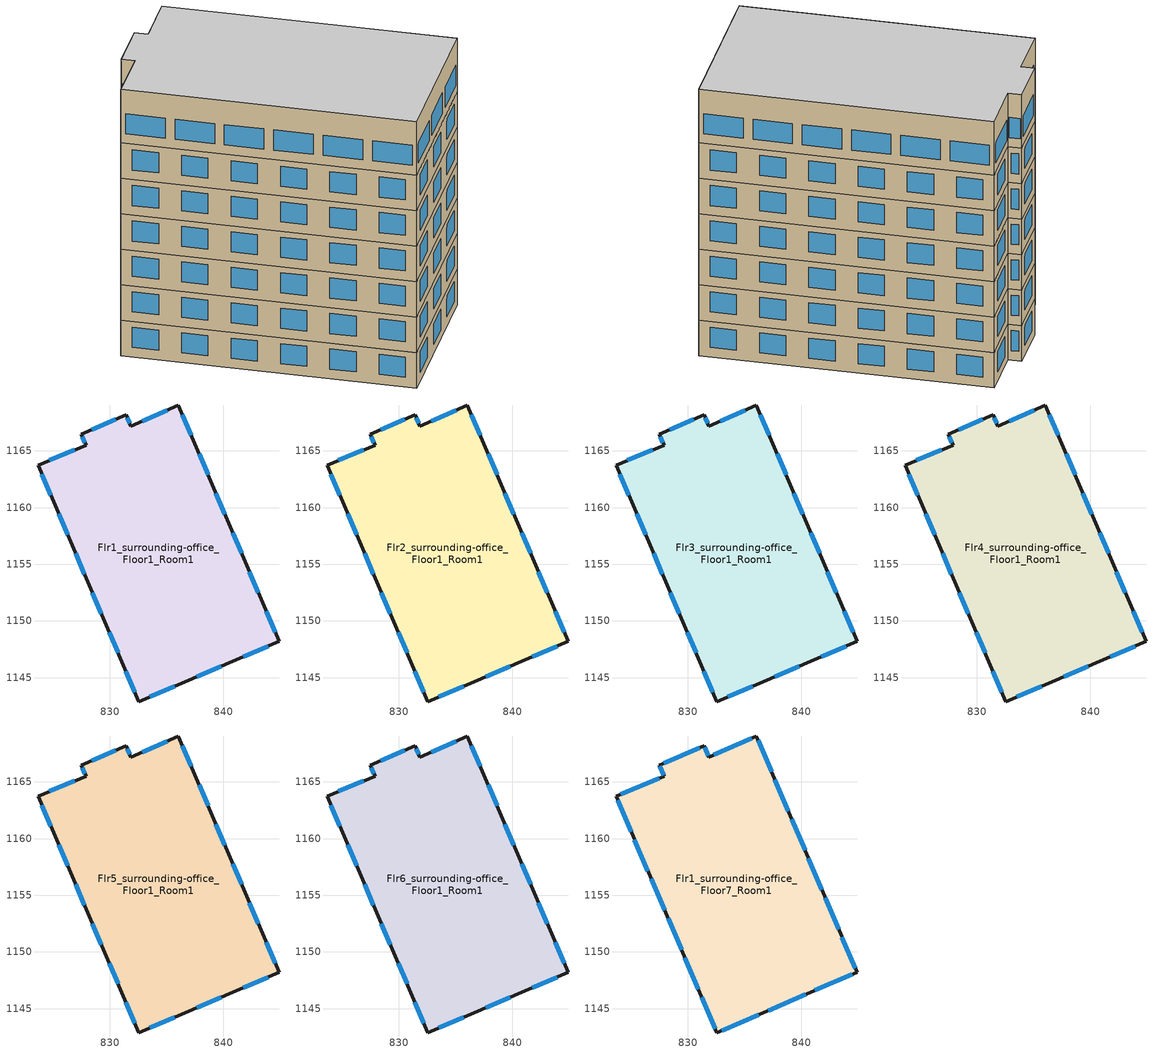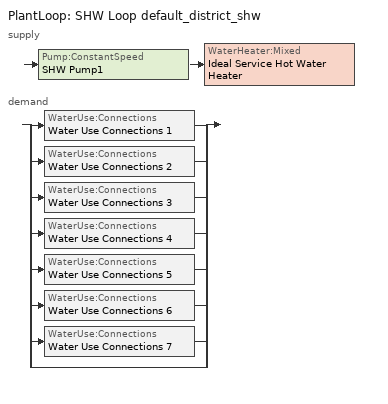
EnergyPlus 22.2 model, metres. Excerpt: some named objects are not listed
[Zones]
Flr1_surrounding-office_Floor1_Room1
 floor adiabatic (Generic Interior Floor): 836.04,1169 844.91,1148.2 832.55,1142.89 823.66,1163.73 827.9,1165.5 827.48,1166.47 831.42,1168.16 831.85,1167.18 z52.53
 wall outside (Typical Insulated Steel Framed Exterior Wall-R19): 832.55,1142.89 844.91,1148.2 836.04,1169 831.85,1167.18 831.42,1168.16 827.48,1166.47 827.9,1165.5 823.66,1163.73 832.55,1142.89 z52.53:55.53
 window (U 0.36 SHGC 0.38 Simple Glazing Window): 833.52,1143.31 835.7,1144.24 / 837.64,1145.08 839.82,1146.01 / 841.76,1146.85 843.94,1147.78 / 844.56,1149.01 843.78,1150.85 / 843.08,1152.48 842.3,1154.32 / 841.6,1155.95 840.82,1157.79 / 840.13,1159.42 839.34,1161.25 / 838.65,1162.88 837.87,1164.72 / 837.17,1166.35 836.39,1168.19 / 835.05,1168.57 832.83,1167.61 / 831.75,1167.41 831.52,1167.93 / 830.5,1167.77 828.4,1166.87 / 827.58,1166.24 827.8,1165.73 / 826.9,1165.08 824.66,1164.15 / 824.01,1162.91 824.79,1161.07 / 825.49,1159.44 826.28,1157.6 / 826.97,1155.97 827.76,1154.13 / 828.45,1152.49 829.24,1150.65 / 829.94,1149.02 830.72,1147.18 / 831.42,1145.55 832.2,1143.71 z53.33:55.03
 ceiling adiabatic (Generic Interior Ceiling): 827.48,1166.47 827.9,1165.5 823.66,1163.73 832.55,1142.89 844.91,1148.2 836.04,1169 831.85,1167.18 831.42,1168.16 z55.53
Flr2_surrounding-office_Floor1_Room1
 floor adiabatic (Generic Interior Floor): 836.04,1169 844.91,1148.2 832.55,1142.89 823.66,1163.73 827.9,1165.5 827.48,1166.47 831.42,1168.16 831.85,1167.18 z55.53
 wall outside (Typical Insulated Steel Framed Exterior Wall-R19): 832.55,1142.89 844.91,1148.2 836.04,1169 831.85,1167.18 831.42,1168.16 827.48,1166.47 827.9,1165.5 823.66,1163.73 832.55,1142.89 z55.53:58.53
 window (U 0.36 SHGC 0.38 Simple Glazing Window): 833.52,1143.31 835.7,1144.24 / 837.64,1145.08 839.82,1146.01 / 841.76,1146.85 843.94,1147.78 / 844.56,1149.01 843.78,1150.85 / 843.08,1152.48 842.3,1154.32 / 841.6,1155.95 840.82,1157.79 / 840.13,1159.42 839.34,1161.25 / 838.65,1162.88 837.87,1164.72 / 837.17,1166.35 836.39,1168.19 / 835.05,1168.57 832.83,1167.61 / 831.75,1167.41 831.52,1167.93 / 830.5,1167.77 828.4,1166.87 / 827.58,1166.24 827.8,1165.73 / 826.9,1165.08 824.66,1164.15 / 824.01,1162.91 824.79,1161.07 / 825.49,1159.44 826.28,1157.6 / 826.97,1155.97 827.76,1154.13 / 828.45,1152.49 829.24,1150.65 / 829.94,1149.02 830.72,1147.18 / 831.42,1145.55 832.2,1143.71 z56.33:58.03
 ceiling adiabatic (Generic Interior Ceiling): 827.48,1166.47 827.9,1165.5 823.66,1163.73 832.55,1142.89 844.91,1148.2 836.04,1169 831.85,1167.18 831.42,1168.16 z58.53
Flr3_surrounding-office_Floor1_Room1
 floor adiabatic (Generic Interior Floor): 836.04,1169 844.91,1148.2 832.55,1142.89 823.66,1163.73 827.9,1165.5 827.48,1166.47 831.42,1168.16 831.85,1167.18 z58.53
 wall outside (Typical Insulated Steel Framed Exterior Wall-R19): 832.55,1142.89 844.91,1148.2 836.04,1169 831.85,1167.18 831.42,1168.16 827.48,1166.47 827.9,1165.5 823.66,1163.73 832.55,1142.89 z58.53:61.53
 window (U 0.36 SHGC 0.38 Simple Glazing Window): 833.52,1143.31 835.7,1144.24 / 837.64,1145.08 839.82,1146.01 / 841.76,1146.85 843.94,1147.78 / 844.56,1149.01 843.78,1150.85 / 843.08,1152.48 842.3,1154.32 / 841.6,1155.95 840.82,1157.79 / 840.13,1159.42 839.34,1161.25 / 838.65,1162.88 837.87,1164.72 / 837.17,1166.35 836.39,1168.19 / 835.05,1168.57 832.83,1167.61 / 831.75,1167.41 831.52,1167.93 / 830.5,1167.77 828.4,1166.87 / 827.58,1166.24 827.8,1165.73 / 826.9,1165.08 824.66,1164.15 / 824.01,1162.91 824.79,1161.07 / 825.49,1159.44 826.28,1157.6 / 826.97,1155.97 827.76,1154.13 / 828.45,1152.49 829.24,1150.65 / 829.94,1149.02 830.72,1147.18 / 831.42,1145.55 832.2,1143.71 z59.33:61.03
 ceiling adiabatic (Generic Interior Ceiling): 827.48,1166.47 827.9,1165.5 823.66,1163.73 832.55,1142.89 844.91,1148.2 836.04,1169 831.85,1167.18 831.42,1168.16 z61.53
Flr4_surrounding-office_Floor1_Room1
 floor adiabatic (Generic Interior Floor): 836.04,1169 844.91,1148.2 832.55,1142.89 823.66,1163.73 827.9,1165.5 827.48,1166.47 831.42,1168.16 831.85,1167.18 z61.53
 wall outside (Typical Insulated Steel Framed Exterior Wall-R19): 832.55,1142.89 844.91,1148.2 836.04,1169 831.85,1167.18 831.42,1168.16 827.48,1166.47 827.9,1165.5 823.66,1163.73 832.55,1142.89 z61.53:64.53
 window (U 0.36 SHGC 0.38 Simple Glazing Window): 833.52,1143.31 835.7,1144.24 / 837.64,1145.08 839.82,1146.01 / 841.76,1146.85 843.94,1147.78 / 844.56,1149.01 843.78,1150.85 / 843.08,1152.48 842.3,1154.32 / 841.6,1155.95 840.82,1157.79 / 840.13,1159.42 839.34,1161.25 / 838.65,1162.88 837.87,1164.72 / 837.17,1166.35 836.39,1168.19 / 835.05,1168.57 832.83,1167.61 / 831.75,1167.41 831.52,1167.93 / 830.5,1167.77 828.4,1166.87 / 827.58,1166.24 827.8,1165.73 / 826.9,1165.08 824.66,1164.15 / 824.01,1162.91 824.79,1161.07 / 825.49,1159.44 826.28,1157.6 / 826.97,1155.97 827.76,1154.13 / 828.45,1152.49 829.24,1150.65 / 829.94,1149.02 830.72,1147.18 / 831.42,1145.55 832.2,1143.71 z62.33:64.03
 ceiling adiabatic (Generic Interior Ceiling): 827.48,1166.47 827.9,1165.5 823.66,1163.73 832.55,1142.89 844.91,1148.2 836.04,1169 831.85,1167.18 831.42,1168.16 z64.53
Flr5_surrounding-office_Floor1_Room1
 floor adiabatic (Generic Interior Floor): 836.04,1169 844.91,1148.2 832.55,1142.89 823.66,1163.73 827.9,1165.5 827.48,1166.47 831.42,1168.16 831.85,1167.18 z64.53
 wall outside (Typical Insulated Steel Framed Exterior Wall-R19): 832.55,1142.89 844.91,1148.2 836.04,1169 831.85,1167.18 831.42,1168.16 827.48,1166.47 827.9,1165.5 823.66,1163.73 832.55,1142.89 z64.53:67.53
 window (U 0.36 SHGC 0.38 Simple Glazing Window): 833.52,1143.31 835.7,1144.24 / 837.64,1145.08 839.82,1146.01 / 841.76,1146.85 843.94,1147.78 / 844.56,1149.01 843.78,1150.85 / 843.08,1152.48 842.3,1154.32 / 841.6,1155.95 840.82,1157.79 / 840.13,1159.42 839.34,1161.25 / 838.65,1162.88 837.87,1164.72 / 837.17,1166.35 836.39,1168.19 / 835.05,1168.57 832.83,1167.61 / 831.75,1167.41 831.52,1167.93 / 830.5,1167.77 828.4,1166.87 / 827.58,1166.24 827.8,1165.73 / 826.9,1165.08 824.66,1164.15 / 824.01,1162.91 824.79,1161.07 / 825.49,1159.44 826.28,1157.6 / 826.97,1155.97 827.76,1154.13 / 828.45,1152.49 829.24,1150.65 / 829.94,1149.02 830.72,1147.18 / 831.42,1145.55 832.2,1143.71 z65.33:67.03
 ceiling adiabatic (Generic Interior Ceiling): 827.48,1166.47 827.9,1165.5 823.66,1163.73 832.55,1142.89 844.91,1148.2 836.04,1169 831.85,1167.18 831.42,1168.16 z67.53
Flr6_surrounding-office_Floor1_Room1
 floor adiabatic (Generic Interior Floor): 836.04,1169 844.91,1148.2 832.55,1142.89 823.66,1163.73 827.9,1165.5 827.48,1166.47 831.42,1168.16 831.85,1167.18 z67.53
 wall outside (Typical Insulated Steel Framed Exterior Wall-R19): 832.55,1142.89 844.91,1148.2 836.04,1169 831.85,1167.18 831.42,1168.16 827.48,1166.47 827.9,1165.5 823.66,1163.73 832.55,1142.89 z67.53:70.53
 window (U 0.36 SHGC 0.38 Simple Glazing Window): 833.52,1143.31 835.7,1144.24 / 837.64,1145.08 839.82,1146.01 / 841.76,1146.85 843.94,1147.78 / 844.56,1149.01 843.78,1150.85 / 843.08,1152.48 842.3,1154.32 / 841.6,1155.95 840.82,1157.79 / 840.13,1159.42 839.34,1161.25 / 838.65,1162.88 837.87,1164.72 / 837.17,1166.35 836.39,1168.19 / 835.05,1168.57 832.83,1167.61 / 831.75,1167.41 831.52,1167.93 / 830.5,1167.77 828.4,1166.87 / 827.58,1166.24 827.8,1165.73 / 826.9,1165.08 824.66,1164.15 / 824.01,1162.91 824.79,1161.07 / 825.49,1159.44 826.28,1157.6 / 826.97,1155.97 827.76,1154.13 / 828.45,1152.49 829.24,1150.65 / 829.94,1149.02 830.72,1147.18 / 831.42,1145.55 832.2,1143.71 z68.33:70.03
 ceiling adiabatic (Generic Interior Ceiling): 827.48,1166.47 827.9,1165.5 823.66,1163.73 832.55,1142.89 844.91,1148.2 836.04,1169 831.85,1167.18 831.42,1168.16 z70.53
Flr1_surrounding-office_Floor7_Room1
 floor adiabatic (Generic Interior Floor): 836.04,1169 844.91,1148.2 832.55,1142.89 823.66,1163.73 827.9,1165.5 827.48,1166.47 831.42,1168.16 831.85,1167.18 z70.53
 wall outside (Typical Insulated Steel Framed Exterior Wall-R19): 823.66,1163.73 832.55,1142.89 844.91,1148.2 836.04,1169 831.85,1167.18 831.42,1168.16 827.48,1166.47 827.9,1165.5 823.66,1163.73 z70.53:75.06
 window (U 0.36 SHGC 0.38 Simple Glazing Window): 823.81,1163.38 824.99,1160.61 / 825.29,1159.91 826.48,1157.13 / 826.77,1156.44 827.96,1153.66 / 828.25,1152.96 829.44,1150.19 / 829.74,1149.49 830.92,1146.71 / 831.22,1146.02 832.4,1143.24 / 832.96,1143.07 836.26,1144.48 / 837.08,1144.84 840.37,1146.25 / 841.2,1146.61 844.49,1148.02 / 844.76,1148.55 843.58,1151.32 / 843.28,1152.01 842.1,1154.79 / 841.8,1155.48 840.62,1158.25 / 840.33,1158.95 839.14,1161.72 / 838.85,1162.42 837.67,1165.19 / 837.37,1165.88 836.19,1168.66 / 835.62,1168.82 832.27,1167.37 / 831.8,1167.28 831.47,1168.07 / 831.03,1167.99 827.87,1166.64 / 827.52,1166.37 827.86,1165.59 / 827.47,1165.32 824.09,1163.91 z71.33:73.03
 ceiling adiabatic (Generic Interior Ceiling): 827.48,1166.47 827.9,1165.5 823.66,1163.73 832.55,1142.89 844.91,1148.2 836.04,1169 831.85,1167.18 831.42,1168.16 z75.06
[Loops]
PlantLoop 'SHW Loop default_district_shw'
 supply: Pump:ConstantSpeed 'SHW Pump1' > WaterHeater:Mixed 'Ideal Service Hot Water Heater'
 demand: split
  | WaterUse:Connections 'Water Use Connections 1'
  | WaterUse:Connections 'Water Use Connections 2'
  | WaterUse:Connections 'Water Use Connections 3'
  | WaterUse:Connections 'Water Use Connections 4'
  | WaterUse:Connections 'Water Use Connections 5'
  | WaterUse:Connections 'Water Use Connections 6'
  | WaterUse:Connections 'Water Use Connections 7'
  | bypass
[Building]
Building 1: North Axis=0; Terrain=City; Solar Distribution=FullExteriorWithReflections
[Site:Location]
Site 1: Latitude=0; Longitude=0; Time Zone=0; Elevation=0
[SizingPeriod:DesignDay] Day of Month=21; DryBulb Temperature Range Modifier Type=DefaultMultipliers; Humidity Condition Type=Wetbulb; Barometric Pressure=99114; Rain Indicator=No; Snow Indicator=No; Daylight Saving Time Indicator=No; Solar Model Indicator=ASHRAEClearSky; Begin Environment Reset Mode=FullResetAtBeginEnvironment
Name | Month | Day Type | Maximum DryBulb Temperature | Daily DryBulb Temperature Range | Wetbulb or DewPoint at Maximum DryBulb | Wind Speed | Wind Direction | Sky Clearness
GOTEBORG_ LANDVETTER Cooling Design Day 0.4% Condns DB=>MWB | 7 | SummerDesignDay | 24.5 | 7.7 | 15.6 | 4.4 | 161 | 1
GOTEBORG_ LANDVETTER Heating Design Day 99.6% Condns DB | 1 | WinterDesignDay | -10.9 | 0 | -10.9 | 3.1 | 38 | 0
[Site:WaterMainsTemperature]
Calculation Method=CorrelationFromWeatherFile
[Material] Thermal Absorptance=0.9
Name | Roughness | Thickness | Conductivity | Density | Specific Heat | Solar Absorptance | Visible Absorptance
25mm Stucco | Smooth | 0.0254 | 0.719518 | 1856 | 839.458 | 0.7 | 0.7
5/8 in. Gypsum Board | MediumSmooth | 0.0159 | 0.159893 | 800.002 | 1089.3 | 0.7 | 0.7
Generic Acoustic Tile | MediumSmooth | 0.02 | 0.06 | 368 | 590 | 0.2 | 0.2
Generic Ceiling Air Gap | Smooth | 0.1 | 0.556 | 1.28 | 1000 | 0.7 | 0.7
Generic LW Concrete | MediumRough | 0.1 | 0.53 | 1280 | 840 | 0.8 | 0.8
[Material:NoMass]
Typical Insulation-R17: Roughness=MediumSmooth; Thermal Resistance=2.99387; Thermal Absorptance=0.9; Solar Absorptance=0.7; Visible Absorptance=0.7
[WindowMaterial:SimpleGlazingSystem]
U 0.36 SHGC 0.38 Simple Glazing: UFactor=2.04408; Solar Heat Gain Coefficient=0.38; Visible Transmittance=0.6
[Construction]
Generic Interior Ceiling: Generic LW Concrete, Generic Ceiling Air Gap, Generic Acoustic Tile
Generic Interior Floor: Generic Acoustic Tile, Generic Ceiling Air Gap, Generic LW Concrete
Typical Insulated Steel Framed Exterior Wall-R19: 25mm Stucco, 5/8 in. Gypsum Board, Typical Insulation-R17, 5/8 in. Gypsum Board
U 0.36 SHGC 0.38 Simple Glazing Window: U 0.36 SHGC 0.38 Simple Glazing
[Space] Space Type=MediumOffice Building
Name | Zone
Flr1_surrounding-office_Floor1_Room1_Space | Flr1_surrounding-office_Floor1_Room1
Flr1_surrounding-office_Floor7_Room1_Space | Flr1_surrounding-office_Floor7_Room1
Flr2_surrounding-office_Floor1_Room1_Space | Flr2_surrounding-office_Floor1_Room1
Flr3_surrounding-office_Floor1_Room1_Space | Flr3_surrounding-office_Floor1_Room1
Flr4_surrounding-office_Floor1_Room1_Space | Flr4_surrounding-office_Floor1_Room1
Flr5_surrounding-office_Floor1_Room1_Space | Flr5_surrounding-office_Floor1_Room1
Flr6_surrounding-office_Floor1_Room1_Space | Flr6_surrounding-office_Floor1_Room1
[SpaceList]
MediumOffice Building: Flr1_surrounding-office_Floor1_Room1_Space, Flr2_surrounding-office_Floor1_Room1_Space, Flr4_surrounding-office_Floor1_Room1_Space, Flr3_surrounding-office_Floor1_Room1_Space, Flr5_surrounding-office_Floor1_Room1_Space, Flr6_surrounding-office_Floor1_Room1_Space, Flr1_surrounding-office_Floor7_Room1_Space
[Zone] Multiplier=1; Part of Total Floor Area=Yes
Name | Ceiling Height | Volume
Flr1_surrounding-office_Floor1_Room1; Flr2_surrounding-office_Floor1_Room1; Flr3_surrounding-office_Floor1_Room1; Flr4_surrounding-office_Floor1_Room1; Flr5_surrounding-office_Floor1_Room1; Flr6_surrounding-office_Floor1_Room1 | 3 | 926.303
Flr1_surrounding-office_Floor7_Room1 | 4.53 | 1398.72
[People]
MediumOffice Building_People: Zone or ZoneList or Space or SpaceList=MediumOffice Building; Number of People Schedule=MediumOffice Building_People_Occ Schedule; Number of People Calculation Method=People/Area; People per Floor Area=0.0711847; Fraction Radiant=0.3; Activity Level Schedule=MediumOffice Building_People_Act Schedule
[Lights]
MediumOffice Building_Lighting: Zone or ZoneList or Space or SpaceList=MediumOffice Building; Schedule=MediumOffice Building_Lighting Schedule; Design Level Calculation Method=Watts/Area; Watts per Zone Floor Area=10.0065; Return Air Fraction=0; Fraction Radiant=0.7; Fraction Visible=0.2; Fraction Replaceable=1; EndUse Subcategory=General
[ElectricEquipment]
MediumOffice Building_Electric Equipment: Zone or ZoneList or Space or SpaceList=MediumOffice Building; Schedule=MediumOffice Building_Electric Equipment Schedule; Design Level Calculation Method=Watts/Area; Watts per Zone Floor Area=7.54366; Fraction Latent=0; Fraction Radiant=0.5; Fraction Lost=0; EndUse Subcategory=Electric Equipment
[DesignSpecification:OutdoorAir]
MediumOffice Building_Ventilation: Outdoor Air Method=Sum; Outdoor Air Flow per Person=0.00175762; Outdoor Air Flow per Zone Floor Area=0.000336663; Outdoor Air Flow per Zone=0; Outdoor Air Flow Air Changes per Hour=0
[DesignSpecification:OutdoorAir:SpaceList] Space 1 Design Specification Outdoor Air Object=MediumOffice Building_Ventilation
Name | Space 1
Flr1_surrounding-office_Floor1_Room1 DSOA Space List | Flr1_surrounding-office_Floor1_Room1_Space
Flr1_surrounding-office_Floor7_Room1 DSOA Space List | Flr1_surrounding-office_Floor7_Room1_Space
Flr2_surrounding-office_Floor1_Room1 DSOA Space List | Flr2_surrounding-office_Floor1_Room1_Space
Flr3_surrounding-office_Floor1_Room1 DSOA Space List | Flr3_surrounding-office_Floor1_Room1_Space
Flr4_surrounding-office_Floor1_Room1 DSOA Space List | Flr4_surrounding-office_Floor1_Room1_Space
Flr5_surrounding-office_Floor1_Room1 DSOA Space List | Flr5_surrounding-office_Floor1_Room1_Space
Flr6_surrounding-office_Floor1_Room1 DSOA Space List | Flr6_surrounding-office_Floor1_Room1_Space
[Sizing:Zone] Zone Cooling Design Supply Air Temperature Input Method=SupplyAirTemperature; Zone Cooling Design Supply Air Temperature=14; Zone Cooling Design Supply Air Temperature Difference=11.11; Zone Heating Design Supply Air Temperature Input Method=SupplyAirTemperature; Zone Heating Design Supply Air Temperature=40; Zone Heating Design Supply Air Temperature Difference=11.11; Zone Cooling Design Supply Air Humidity Ratio=0.0085; Zone Heating Design Supply Air Humidity Ratio=0.008; Cooling Design Air Flow Method=DesignDay; Cooling Design Air Flow Rate=0; Cooling Minimum Air Flow per Zone Floor Area=0.000762; Cooling Minimum Air Flow=0; Cooling Minimum Air Flow Fraction=0; Heating Design Air Flow Method=DesignDay; Heating Design Air Flow Rate=0; Heating Maximum Air Flow per Zone Floor Area=0.002032; Heating Maximum Air Flow=0.141576; Heating Maximum Air Flow Fraction=0.3; Account for Dedicated Outdoor Air System=No; Zone Load Sizing Method=Sensible Load Only No Latent Load; Zone Latent Cooling Design Supply Air Humidity Ratio Input Method=HumidityRatioDifference; Zone Cooling Design Supply Air Humidity Ratio Difference=0.005; Zone Latent Heating Design Supply Air Humidity Ratio Input Method=HumidityRatioDifference; Zone Humidification Design Supply Air Humidity Ratio Difference=0.005
Name | Design Specification Outdoor Air Object
Flr1_surrounding-office_Floor1_Room1 | Flr1_surrounding-office_Floor1_Room1 DSOA Space List
Flr1_surrounding-office_Floor7_Room1 | Flr1_surrounding-office_Floor7_Room1 DSOA Space List
Flr2_surrounding-office_Floor1_Room1 | Flr2_surrounding-office_Floor1_Room1 DSOA Space List
Flr3_surrounding-office_Floor1_Room1 | Flr3_surrounding-office_Floor1_Room1 DSOA Space List
Flr4_surrounding-office_Floor1_Room1 | Flr4_surrounding-office_Floor1_Room1 DSOA Space List
Flr5_surrounding-office_Floor1_Room1 | Flr5_surrounding-office_Floor1_Room1 DSOA Space List
Flr6_surrounding-office_Floor1_Room1 | Flr6_surrounding-office_Floor1_Room1 DSOA Space List
[Sizing:Plant]
SHW Loop default_district_shw: Loop Type=Heating; Design Loop Exit Temperature=60; Loop Design Temperature Difference=5; Sizing Option=NonCoincident; Zone Timesteps in Averaging Window=1; Coincident Sizing Factor Mode=None
[ZoneControl:Thermostat] Temperature Difference Between Cutout And Setpoint=0
Name | Zone or ZoneList | Control Type Schedule | Control 1
Flr1_surrounding-office_Floor1_Room1 Thermostat | Flr1_surrounding-office_Floor1_Room1 | Flr1_surrounding-office_Floor1_Room1 Thermostat Schedule | MediumOffice Building_Setpoint
Flr1_surrounding-office_Floor7_Room1 Thermostat | Flr1_surrounding-office_Floor7_Room1 | Flr1_surrounding-office_Floor7_Room1 Thermostat Schedule | MediumOffice Building_Setpoint 6
Flr2_surrounding-office_Floor1_Room1 Thermostat | Flr2_surrounding-office_Floor1_Room1 | Flr2_surrounding-office_Floor1_Room1 Thermostat Schedule | MediumOffice Building_Setpoint 1
Flr3_surrounding-office_Floor1_Room1 Thermostat | Flr3_surrounding-office_Floor1_Room1 | Flr3_surrounding-office_Floor1_Room1 Thermostat Schedule | MediumOffice Building_Setpoint 2
Flr4_surrounding-office_Floor1_Room1 Thermostat | Flr4_surrounding-office_Floor1_Room1 | Flr4_surrounding-office_Floor1_Room1 Thermostat Schedule | MediumOffice Building_Setpoint 3
Flr5_surrounding-office_Floor1_Room1 Thermostat | Flr5_surrounding-office_Floor1_Room1 | Flr5_surrounding-office_Floor1_Room1 Thermostat Schedule | MediumOffice Building_Setpoint 4
Flr6_surrounding-office_Floor1_Room1 Thermostat | Flr6_surrounding-office_Floor1_Room1 | Flr6_surrounding-office_Floor1_Room1 Thermostat Schedule | MediumOffice Building_Setpoint 5
[ThermostatSetpoint:DualSetpoint] Heating Setpoint Temperature Schedule=MediumOffice Building_Setpoint_HtgSetp Schedule; Cooling Setpoint Temperature Schedule=MediumOffice Building_Setpoint_ClgSetp Schedule
MediumOffice Building_Setpoint; MediumOffice Building_Setpoint 6; MediumOffice Building_Setpoint 1; MediumOffice Building_Setpoint 2; MediumOffice Building_Setpoint 3; MediumOffice Building_Setpoint 4; MediumOffice Building_Setpoint 5
[ZoneHVAC:IdealLoadsAirSystem] Maximum Heating Supply Air Temperature=50; Minimum Cooling Supply Air Temperature=13; Heating Limit=LimitCapacity; Maximum Sensible Heating Capacity=Autosize; Cooling Limit=LimitFlowRateAndCapacity; Maximum Cooling Air Flow Rate=Autosize; Maximum Total Cooling Capacity=Autosize; Dehumidification Control Type=None; Design Specification Outdoor Air Object=MediumOffice Building_Ventilation; Demand Controlled Ventilation Type=None; Outdoor Air Economizer Type=DifferentialDryBulb; Sensible Heat Recovery Effectiveness=0; Latent Heat Recovery Effectiveness=0
Flr1_surrounding-office_Floor1_Room1 Ideal Loads Air System; Flr1_surrounding-office_Floor7_Room1 Ideal Loads Air System; Flr2_surrounding-office_Floor1_Room1 Ideal Loads Air System; Flr3_surrounding-office_Floor1_Room1 Ideal Loads Air System; Flr4_surrounding-office_Floor1_Room1 Ideal Loads Air System; Flr5_surrounding-office_Floor1_Room1 Ideal Loads Air System; Flr6_surrounding-office_Floor1_Room1 Ideal Loads Air System
[Zone equipment]
Flr1_surrounding-office_Floor1_Room1: Flr1_surrounding-office_Floor1_Room1 Ideal Loads Air System
Flr1_surrounding-office_Floor7_Room1: Flr1_surrounding-office_Floor7_Room1 Ideal Loads Air System
Flr2_surrounding-office_Floor1_Room1: Flr2_surrounding-office_Floor1_Room1 Ideal Loads Air System
Flr3_surrounding-office_Floor1_Room1: Flr3_surrounding-office_Floor1_Room1 Ideal Loads Air System
Flr4_surrounding-office_Floor1_Room1: Flr4_surrounding-office_Floor1_Room1 Ideal Loads Air System
Flr5_surrounding-office_Floor1_Room1: Flr5_surrounding-office_Floor1_Room1 Ideal Loads Air System
Flr6_surrounding-office_Floor1_Room1: Flr6_surrounding-office_Floor1_Room1 Ideal Loads Air System
[Pump:ConstantSpeed]
SHW Pump1: Design Flow Rate=Autosize; Design Pump Head=29891; Design Power Consumption=Autosize; Motor Efficiency=0.9; Fraction of Motor Inefficiencies to Fluid Stream=0; Pump Control Type=Intermittent; Design Power Sizing Method=PowerPerFlowPerPressure; Design Electric Power per Unit Flow Rate=348701.1; Design Shaft Power per Unit Flow Rate per Unit Head=1.28205; EndUse Subcategory=Water Systems
[WaterHeater:Mixed]
Ideal Service Hot Water Heater: Tank Volume=0; Setpoint Temperature Schedule=Schedule Ruleset 2; Deadband Temperature Difference=2; Maximum Temperature Limit=82.22; Heater Control Type=Modulate; Heater Maximum Capacity=1000000; Heater Ignition Minimum Flow Rate=0; Heater Ignition Delay=0; Heater Fuel Type=DistrictHeating; Heater Thermal Efficiency=1; Off Cycle Parasitic Fuel Consumption Rate=20; Off Cycle Parasitic Fuel Type=DistrictHeating; Off Cycle Parasitic Heat Fraction to Tank=0.8; On Cycle Parasitic Fuel Consumption Rate=0; On Cycle Parasitic Fuel Type=DistrictHeating; On Cycle Parasitic Heat Fraction to Tank=0; Ambient Temperature Indicator=Schedule; Ambient Temperature Schedule=22C Ambient Condition; Off Cycle Loss Coefficient to Ambient Temperature=0; Off Cycle Loss Fraction to Zone=1; On Cycle Loss Coefficient to Ambient Temperature=0; On Cycle Loss Fraction to Zone=1; Use Side Effectiveness=1; Source Side Effectiveness=1; Use Side Design Flow Rate=Autosize; Source Side Design Flow Rate=Autosize; Indirect Water Heating Recovery Time=1.5; Source Side Flow Control Mode=IndirectHeatPrimarySetpoint; EndUse Subcategory=General
[WaterHeater:Sizing]
Ideal Service Hot Water Heater: Design Mode=PeakDraw; Time Storage Can Meet Peak Draw=0.538503; Time for Tank Recovery=0; Nominal Tank Volume for Autosizing Plant Connections=1
[PlantLoop]
SHW Loop default_district_shw: Fluid Type=Water; Plant Equipment Operation Scheme=SHW Loop default_district_shw Operation Schemes; Maximum Loop Temperature=60; Minimum Loop Temperature=10; Maximum Loop Flow Rate=Autosize; Minimum Loop Flow Rate=0; Plant Loop Volume=Autocalculate; Load Distribution Scheme=Optimal; Plant Loop Demand Calculation Scheme=SingleSetpoint; Common Pipe Simulation=None
[PlantEquipmentList]
SHW Loop default_district_shw Heating Equipment List: Ideal Service Hot Water Heater
[PlantEquipmentOperation:HeatingLoad]
SHW Loop default_district_shw Heating Operation Scheme: Load Range 1 Lower Limit=0; Load Range 1 Upper Limit=1000000000; Range 1 Equipment List=SHW Loop default_district_shw Heating Equipment List
[PlantEquipmentOperationSchemes]
SHW Loop default_district_shw Operation Schemes: Control Scheme 1=SHW Loop default_district_shw Heating Operation Scheme; Control Scheme 1 Schedule=Always On Discrete
[SetpointManager:Scheduled]
Setpoint Manager Scheduled 1: Control Variable=Temperature; Schedule=60C Hot Water
[WaterUse:Equipment] EndUse Subcategory=General; Peak Flow Rate=3.32338e-06; Flow Rate Fraction Schedule=MediumOffice Building_Service Hot Water Schedule; Target Temperature Schedule=60.0C Hot Water; Sensible Fraction Schedule=0.2 Hot Water Sensible Fraction; Latent Fraction Schedule=0.05 Hot Water Latent Fraction
Name | Zone
MediumOffice Building_Service Hot Water..Flr1_surrounding-office_Floor1_Room1 | Flr1_surrounding-office_Floor1_Room1
MediumOffice Building_Service Hot Water..Flr2_surrounding-office_Floor1_Room1 | Flr2_surrounding-office_Floor1_Room1
MediumOffice Building_Service Hot Water..Flr3_surrounding-office_Floor1_Room1 | Flr3_surrounding-office_Floor1_Room1
MediumOffice Building_Service Hot Water..Flr4_surrounding-office_Floor1_Room1 | Flr4_surrounding-office_Floor1_Room1
MediumOffice Building_Service Hot Water..Flr5_surrounding-office_Floor1_Room1 | Flr5_surrounding-office_Floor1_Room1
MediumOffice Building_Service Hot Water..Flr6_surrounding-office_Floor1_Room1 | Flr6_surrounding-office_Floor1_Room1
MediumOffice Building_Service Hot Water..Flr1_surrounding-office_Floor7_Room1 | Flr1_surrounding-office_Floor7_Room1
[WaterUse:Connections] Hot Water Supply Temperature Schedule=60.0C Hot Water; Drain Water Heat Exchanger Type=None; Drain Water Heat Exchanger Destination=Plant
Name | Water Use Equipment 1
Water Use Connections 1 | MediumOffice Building_Service Hot Water..Flr1_surrounding-office_Floor1_Room1
Water Use Connections 2 | MediumOffice Building_Service Hot Water..Flr2_surrounding-office_Floor1_Room1
Water Use Connections 3 | MediumOffice Building_Service Hot Water..Flr3_surrounding-office_Floor1_Room1
Water Use Connections 4 | MediumOffice Building_Service Hot Water..Flr4_surrounding-office_Floor1_Room1
Water Use Connections 5 | MediumOffice Building_Service Hot Water..Flr5_surrounding-office_Floor1_Room1
Water Use Connections 6 | MediumOffice Building_Service Hot Water..Flr6_surrounding-office_Floor1_Room1
Water Use Connections 7 | MediumOffice Building_Service Hot Water..Flr1_surrounding-office_Floor7_Room1
[Schedule:Day:Interval]
MediumOffice Building_Lighting Schedule_Sunday: No, 06:00, 0.05, 18:00, 0.0431163, 24:00, 0.05
Schedule Day 13: No, 05:00, 0.05, 06:00, 0.1, 07:00, 0.0862326, 08:00, 0.258698, 17:00, 0.776093, 18:00, 0.431163, 20:00, 0.258698, 22:00, 0.172465, 23:00, 0.0862326, 24:00, 0.0431163
Schedule Day 14; MediumOffice Building_Lighting Schedule_Hol 1: No, 06:00, 0.05, 08:00, 0.0862326, 12:00, 0.258698, 17:00, 0.129349, 19:00, 0.0431163, 24:00, 0.05
MediumOffice Building_Lighting Schedule_SmrDsn 1; MediumOffice Building_Electric Equipment Schedule_SmrDsn 1: No, 24:00, 1
MediumOffice Building_Lighting Schedule_WntrDsn 1; MediumOffice Building_People_Occ Schedule_WntrDsn 1; MediumOffice Building_Electric Equipment Schedule_WntrDsn 1: No, 24:00, 0
MediumOffice Building_People_Occ Schedule_Sunday; MediumOffice Building_People_Occ Schedule_Hol 1: No, 06:00, 0, 18:00, 0.05, 24:00, 0
Schedule Day 1: No, 06:00, 0, 07:00, 0.1, 08:00, 0.2, 12:00, 0.95, 13:00, 0.5, 17:00, 0.95, 18:00, 0.3, 22:00, 0.1, 24:00, 0.05
Schedule Day 2: No, 06:00, 0, 08:00, 0.1, 12:00, 0.3, 17:00, 0.1, 19:00, 0.05, 24:00, 0
MediumOffice Building_People_Occ Schedule_SmrDsn 1: No, 06:00, 0, 22:00, 1, 24:00, 0.05
MediumOffice Building_People_Act Schedule_Sunday; MediumOffice Building_People_Act Schedule_SmrDsn 1; MediumOffice Building_People_Act Schedule_WntrDsn 1; MediumOffice Building_People_Act Schedule_Hol 1: No, 24:00, 120
MediumOffice Building_Electric Equipment Schedule_Sunday: No, 06:00, 0.230755, 18:00, 0.288107, 24:00, 0.230755
Schedule Day 7: No, 06:00, 0.307674, 08:00, 0.381235, 12:00, 0.857778, 13:00, 0.76247, 17:00, 0.857778, 18:00, 0.476543, 24:00, 0.381235
Schedule Day 8; MediumOffice Building_Electric Equipment Schedule_Hol 1: No, 06:00, 0.230755, 08:00, 0.381235, 12:00, 0.476543, 17:00, 0.33358, 19:00, 0.285926, 24:00, 0.230755
MediumOffice Building_Setpoint_HtgSetp Schedule_Sunday; MediumOffice Building_Setpoint_HtgSetp Schedule_SmrDsn 1; MediumOffice Building_Setpoint_HtgSetp Schedule_Hol 1: No, 24:00, 15.6
Schedule Day 9: No, 05:00, 15.6, 06:00, 17.8, 07:00, 20, 22:00, 21, 24:00, 15.6
Schedule Day 10: No, 05:00, 15.6, 06:00, 17.8, 07:00, 20, 17:00, 21, 24:00, 15.6
MediumOffice Building_Setpoint_HtgSetp Schedule_WntrDsn 1: No, 05:00, 15.6, 06:00, 17.6, 07:00, 19.6, 22:00, 21, 24:00, 15.6
MediumOffice Building_Setpoint_ClgSetp Schedule_Sunday; MediumOffice Building_Setpoint_ClgSetp Schedule_WntrDsn 1; MediumOffice Building_Setpoint_ClgSetp Schedule_Hol 1: No, 24:00, 26.7
Schedule Day 3: No, 05:00, 26.7, 06:00, 25.6, 07:00, 25, 22:00, 24, 24:00, 26.7
Schedule Day 4: No, 05:00, 26.7, 06:00, 25.7, 07:00, 25, 17:00, 24, 24:00, 26.7
MediumOffice Building_Setpoint_ClgSetp Schedule_SmrDsn 1: No, 05:00, 26.7, 06:00, 25.7, 07:00, 25, 22:00, 24, 24:00, 26.7
MediumOffice Building_Service Hot Water Schedule_Hol 1; MediumOffice Building_Service Hot Water Schedule_Sunday: No, 06:00, 0, 11:00, 0.04, 13:00, 0.06, 14:00, 0.09, 15:00, 0.06, 18:00, 0.04, 24:00, 0
MediumOffice Building_Service Hot Water Schedule_SmrDsn 1; Schedule Day 5: No, 06:00, 0, 07:00, 0.07, 08:00, 0.19, 09:00, 0.35, 10:00, 0.38, 11:00, 0.39, 12:00, 0.47, 13:00, 0.57, 14:00, 0.54, 15:00, 0.34, 16:00, 0.33, 17:00, 0.44, 18:00, 0.26, 19:00, 0.21, 20:00, 0.15, 21:00, 0.17, 22:00, 0.08, 24:00, 0.05
MediumOffice Building_Service Hot Water Schedule_WntrDsn 1; Schedule Day 6: No, 06:00, 0, 07:00, 0.07, 08:00, 0.11, 09:00, 0.15, 10:00, 0.21, 11:00, 0.19, 12:00, 0.23, 13:00, 0.2, 14:00, 0.19, 15:00, 0.15, 16:00, 0.13, 17:00, 0.14, 19:00, 0.07, 24:00, 0
Schedule Day 15; Schedule Day 18; Schedule Day 20: No, 24:00, 60
Schedule Day 16: No, 24:00, 0.2
Schedule Day 17: No, 24:00, 0.05
Schedule Day 21: No, 24:00, 22
[Schedule:Week:Daily]
MediumOffice Building_Lighting Schedule Week Rule - Jan1-Dec31: MediumOffice Building_Lighting Schedule_Sunday, Schedule Day 13, Schedule Day 13, Schedule Day 13, Schedule Day 13, Schedule Day 13, Schedule Day 14, MediumOffice Building_Lighting Schedule_Hol 1, MediumOffice Building_Lighting Schedule_SmrDsn 1, MediumOffice Building_Lighting Schedule_WntrDsn 1, MediumOffice Building_Lighting Schedule_Sunday, MediumOffice Building_Lighting Schedule_Sunday
MediumOffice Building_People_Occ Schedule Week Rule - Jan1-Dec31: MediumOffice Building_People_Occ Schedule_Sunday, Schedule Day 1, Schedule Day 1, Schedule Day 1, Schedule Day 1, Schedule Day 1, Schedule Day 2, MediumOffice Building_People_Occ Schedule_Hol 1, MediumOffice Building_People_Occ Schedule_SmrDsn 1, MediumOffice Building_People_Occ Schedule_WntrDsn 1, MediumOffice Building_People_Occ Schedule_Sunday, MediumOffice Building_People_Occ Schedule_Sunday
MediumOffice Building_People_Act Schedule Week Rule - Jan1-Dec31: MediumOffice Building_People_Act Schedule_Sunday, MediumOffice Building_People_Act Schedule_Sunday, MediumOffice Building_People_Act Schedule_Sunday, MediumOffice Building_People_Act Schedule_Sunday, MediumOffice Building_People_Act Schedule_Sunday, MediumOffice Building_People_Act Schedule_Sunday, MediumOffice Building_People_Act Schedule_Sunday, MediumOffice Building_People_Act Schedule_Hol 1, MediumOffice Building_People_Act Schedule_SmrDsn 1, MediumOffice Building_People_Act Schedule_WntrDsn 1, MediumOffice Building_People_Act Schedule_Sunday, MediumOffice Building_People_Act Schedule_Sunday
MediumOffice Building_Electric Equipment Schedule Week Rule - Jan1-Dec31: MediumOffice Building_Electric Equipment Schedule_Sunday, Schedule Day 7, Schedule Day 7, Schedule Day 7, Schedule Day 7, Schedule Day 7, Schedule Day 8, MediumOffice Building_Electric Equipment Schedule_Hol 1, MediumOffice Building_Electric Equipment Schedule_SmrDsn 1, MediumOffice Building_Electric Equipment Schedule_WntrDsn 1, MediumOffice Building_Electric Equipment Schedule_Sunday, MediumOffice Building_Electric Equipment Schedule_Sunday
MediumOffice Building_Setpoint_HtgSetp Schedule Week Rule - Jan1-Dec31: MediumOffice Building_Setpoint_HtgSetp Schedule_Sunday, Schedule Day 9, Schedule Day 9, Schedule Day 9, Schedule Day 9, Schedule Day 9, Schedule Day 10, MediumOffice Building_Setpoint_HtgSetp Schedule_Hol 1, MediumOffice Building_Setpoint_HtgSetp Schedule_SmrDsn 1, MediumOffice Building_Setpoint_HtgSetp Schedule_WntrDsn 1, MediumOffice Building_Setpoint_HtgSetp Schedule_Sunday, MediumOffice Building_Setpoint_HtgSetp Schedule_Sunday
MediumOffice Building_Setpoint_ClgSetp Schedule Week Rule - Jan1-Dec31: MediumOffice Building_Setpoint_ClgSetp Schedule_Sunday, Schedule Day 3, Schedule Day 3, Schedule Day 3, Schedule Day 3, Schedule Day 3, Schedule Day 4, MediumOffice Building_Setpoint_ClgSetp Schedule_Hol 1, MediumOffice Building_Setpoint_ClgSetp Schedule_SmrDsn 1, MediumOffice Building_Setpoint_ClgSetp Schedule_WntrDsn 1, MediumOffice Building_Setpoint_ClgSetp Schedule_Sunday, MediumOffice Building_Setpoint_ClgSetp Schedule_Sunday
0.05 Hot Water Latent Fraction Week Rule - Jan1-Dec31: Schedule Day 17, Schedule Day 17, Schedule Day 17, Schedule Day 17, Schedule Day 17, Schedule Day 17, Schedule Day 17, Schedule Day 17, Schedule Day 17, Schedule Day 17, Schedule Day 17, Schedule Day 17
0.2 Hot Water Sensible Fraction Week Rule - Jan1-Dec31: Schedule Day 16, Schedule Day 16, Schedule Day 16, Schedule Day 16, Schedule Day 16, Schedule Day 16, Schedule Day 16, Schedule Day 16, Schedule Day 16, Schedule Day 16, Schedule Day 16, Schedule Day 16
22C Ambient Condition Week Rule - Jan1-Dec31: Schedule Day 21, Schedule Day 21, Schedule Day 21, Schedule Day 21, Schedule Day 21, Schedule Day 21, Schedule Day 21, Schedule Day 21, Schedule Day 21, Schedule Day 21, Schedule Day 21, Schedule Day 21
60.0C Hot Water Week Rule - Jan1-Dec31: Schedule Day 15, Schedule Day 15, Schedule Day 15, Schedule Day 15, Schedule Day 15, Schedule Day 15, Schedule Day 15, Schedule Day 15, Schedule Day 15, Schedule Day 15, Schedule Day 15, Schedule Day 15
60C Hot Water Week Rule - Jan1-Dec31: Schedule Day 18, Schedule Day 18, Schedule Day 18, Schedule Day 18, Schedule Day 18, Schedule Day 18, Schedule Day 18, Schedule Day 18, Schedule Day 18, Schedule Day 18, Schedule Day 18, Schedule Day 18
MediumOffice Building_Service Hot Water Schedule Week Rule - Jan1-Dec31: MediumOffice Building_Service Hot Water Schedule_Sunday, Schedule Day 5, Schedule Day 5, Schedule Day 5, Schedule Day 5, Schedule Day 5, Schedule Day 6, MediumOffice Building_Service Hot Water Schedule_Hol 1, MediumOffice Building_Service Hot Water Schedule_SmrDsn 1, MediumOffice Building_Service Hot Water Schedule_WntrDsn 1, MediumOffice Building_Service Hot Water Schedule_Sunday, MediumOffice Building_Service Hot Water Schedule_Sunday
Schedule Ruleset 2 Week Rule - Jan1-Dec31: Schedule Day 20, Schedule Day 20, Schedule Day 20, Schedule Day 20, Schedule Day 20, Schedule Day 20, Schedule Day 20, Schedule Day 20, Schedule Day 20, Schedule Day 20, Schedule Day 20, Schedule Day 20
[Schedule:Year]
MediumOffice Building_Lighting Schedule: MediumOffice Building_Lighting Schedule Week Rule - Jan1-Dec31, 1, 1, 12, 31
MediumOffice Building_People_Occ Schedule: MediumOffice Building_People_Occ Schedule Week Rule - Jan1-Dec31, 1, 1, 12, 31
MediumOffice Building_People_Act Schedule: MediumOffice Building_People_Act Schedule Week Rule - Jan1-Dec31, 1, 1, 12, 31
MediumOffice Building_Electric Equipment Schedule: MediumOffice Building_Electric Equipment Schedule Week Rule - Jan1-Dec31, 1, 1, 12, 31
MediumOffice Building_Setpoint_HtgSetp Schedule: MediumOffice Building_Setpoint_HtgSetp Schedule Week Rule - Jan1-Dec31, 1, 1, 12, 31
MediumOffice Building_Setpoint_ClgSetp Schedule: MediumOffice Building_Setpoint_ClgSetp Schedule Week Rule - Jan1-Dec31, 1, 1, 12, 31
0.05 Hot Water Latent Fraction: 0.05 Hot Water Latent Fraction Week Rule - Jan1-Dec31, 1, 1, 12, 31
0.2 Hot Water Sensible Fraction: 0.2 Hot Water Sensible Fraction Week Rule - Jan1-Dec31, 1, 1, 12, 31
22C Ambient Condition: 22C Ambient Condition Week Rule - Jan1-Dec31, 1, 1, 12, 31
60.0C Hot Water: 60.0C Hot Water Week Rule - Jan1-Dec31, 1, 1, 12, 31
60C Hot Water: 60C Hot Water Week Rule - Jan1-Dec31, 1, 1, 12, 31
MediumOffice Building_Service Hot Water Schedule: MediumOffice Building_Service Hot Water Schedule Week Rule - Jan1-Dec31, 1, 1, 12, 31
Schedule Ruleset 2: Schedule Ruleset 2 Week Rule - Jan1-Dec31, 1, 1, 12, 31
[Schedule:Compact]
Flr1_surrounding-office_Floor1_Room1 Thermostat Schedule; Flr1_surrounding-office_Floor7_Room1 Thermostat Schedule; Flr2_surrounding-office_Floor1_Room1 Thermostat Schedule; Flr3_surrounding-office_Floor1_Room1 Thermostat Schedule; Flr4_surrounding-office_Floor1_Room1 Thermostat Schedule; Flr5_surrounding-office_Floor1_Room1 Thermostat Schedule; Flr6_surrounding-office_Floor1_Room1 Thermostat Schedule: Through: 12/31, For: AllDays, Until: 24:00, 4
[Schedule:Constant]
Always On Discrete: Hourly Value=1
[AirflowNetwork:SimulationControl]
AFNSimControl 1: AirflowNetwork Control=MultiZoneWithoutDistribution; Wind Pressure Coefficient Type=Input; Height Selection for Local Wind Pressure Calculation=OpeningHeight; Building Type=LowRise; Maximum Number of Iterations=500; Initialization Type=ZeroNodePressures; Relative Airflow Convergence Tolerance=0.0001; Absolute Airflow Convergence Tolerance=1e-06; Convergence Acceleration Limit=-0.5; Azimuth Angle of Long Axis of Building=0; Ratio of Building Width Along Short Axis to Width Along Long Axis=0.813611
[AirflowNetwork:MultiZone:Zone] Ventilation Control Mode=NoVent; Minimum Venting Open Factor=0; Indoor and Outdoor Temperature Difference Lower Limit For Maximum Venting Open Factor=0; Indoor and Outdoor Temperature Difference Upper Limit for Minimum Venting Open Factor=100; Indoor and Outdoor Enthalpy Difference Lower Limit For Maximum Venting Open Factor=0; Indoor and Outdoor Enthalpy Difference Upper Limit for Minimum Venting Open Factor=300000; Single Sided Wind Pressure Coefficient Algorithm=Standard; Facade Width=10
Flr1_surrounding-office_Floor1_Room1; Flr2_surrounding-office_Floor1_Room1; Flr3_surrounding-office_Floor1_Room1; Flr4_surrounding-office_Floor1_Room1; Flr5_surrounding-office_Floor1_Room1; Flr6_surrounding-office_Floor1_Room1; Flr1_surrounding-office_Floor7_Room1
[AirflowNetwork:MultiZone:Surface] WindowDoor Opening Factor or Crack Factor=1; Ventilation Control Mode=ZoneLevel; Minimum Venting Open Factor=0; Indoor and Outdoor Temperature Difference Lower Limit For Maximum Venting Open Factor=0; Indoor and Outdoor Temperature Difference Upper Limit for Minimum Venting Open Factor=100; Indoor and Outdoor Enthalpy Difference Lower Limit For Maximum Venting Open Factor=0; Indoor and Outdoor Enthalpy Difference Upper Limit for Minimum Venting Open Factor=300000
Name | Leakage Component
Flr1_surrounding-office_Floor1_Room1..Face4 | Airflow Network Crack 4
Flr1_surrounding-office_Floor1_Room1..Face6 | Airflow Network Crack 6
Flr3_surrounding-office_Floor1_Room1..Face1 | Airflow Network Crack 17
Flr2_surrounding-office_Floor1_Room1..Face8 | Airflow Network Crack 16
Flr1_surrounding-office_Floor1_Room1..Face2 | Airflow Network Crack 2
Flr2_surrounding-office_Floor1_Room1..Face4 | Airflow Network Crack 12
Flr5_surrounding-office_Floor1_Room1..Face6_Glz0 | Airflow Network Simple Opening 93
Flr1_surrounding-office_Floor1_Room1..Face1 | Airflow Network Crack 1
Flr1_surrounding-office_Floor1_Room1..Face3 | Airflow Network Crack 3
Flr1_surrounding-office_Floor1_Room1..Face5 | Airflow Network Crack 5
Flr1_surrounding-office_Floor1_Room1..Face6_Glz0 | Airflow Network Simple Opening 13
Flr1_surrounding-office_Floor1_Room1..Face7 | Airflow Network Crack 7
Flr1_surrounding-office_Floor1_Room1..Face8 | Airflow Network Crack 8
Flr1_surrounding-office_Floor1_Room1..Face1_Glz0 | Airflow Network Simple Opening 1
Flr2_surrounding-office_Floor1_Room1..Face8_Glz1 | Airflow Network Simple Opening 36
Flr1_surrounding-office_Floor1_Room1..Face1_Glz1 | Airflow Network Simple Opening 2
Flr2_surrounding-office_Floor1_Room1..Face8_Glz2 | Airflow Network Simple Opening 37
Flr2_surrounding-office_Floor1_Room1..Face6 | Airflow Network Crack 14
Flr5_surrounding-office_Floor1_Room1..Face8 | Airflow Network Crack 40
Flr1_surrounding-office_Floor1_Room1..Face1_Glz2 | Airflow Network Simple Opening 3
Flr5_surrounding-office_Floor1_Room1..Face7_Glz0 | Airflow Network Simple Opening 94
Flr1_surrounding-office_Floor1_Room1..Face8_Glz4 | Airflow Network Simple Opening 19
Flr6_surrounding-office_Floor1_Room1..Face6_Glz0 | Airflow Network Simple Opening 113
Flr1_surrounding-office_Floor1_Room1..Face2_Glz0 | Airflow Network Simple Opening 4
Flr1_surrounding-office_Floor1_Room1..Face2_Glz1 | Airflow Network Simple Opening 5
Flr2_surrounding-office_Floor1_Room1..Face8_Glz3 | Airflow Network Simple Opening 38
Flr2_surrounding-office_Floor1_Room1..Face1_Glz2 | Airflow Network Simple Opening 23
Flr1_surrounding-office_Floor1_Room1..Face2_Glz2 | Airflow Network Simple Opening 6
Flr2_surrounding-office_Floor1_Room1..Face7_Glz0 | Airflow Network Simple Opening 34
Flr2_surrounding-office_Floor1_Room1..Face5 | Airflow Network Crack 13
Flr1_surrounding-office_Floor1_Room1..Face2_Glz3 | Airflow Network Simple Opening 7
Flr2_surrounding-office_Floor1_Room1..Face2 | Airflow Network Crack 10
Flr1_surrounding-office_Floor1_Room1..Face2_Glz4 | Airflow Network Simple Opening 8
Flr1_surrounding-office_Floor1_Room1..Face5_Glz0 | Airflow Network Simple Opening 12
Flr1_surrounding-office_Floor1_Room1..Face2_Glz5 | Airflow Network Simple Opening 9
Flr1_surrounding-office_Floor1_Room1..Face3_Glz0 | Airflow Network Simple Opening 10
Flr1_surrounding-office_Floor1_Room1..Face4_Glz0 | Airflow Network Simple Opening 11
Flr2_surrounding-office_Floor1_Room1..Face1_Glz0 | Airflow Network Simple Opening 21
Flr1_surrounding-office_Floor1_Room1..Face7_Glz0 | Airflow Network Simple Opening 14
Flr2_surrounding-office_Floor1_Room1..Face1_Glz1 | Airflow Network Simple Opening 22
Flr5_surrounding-office_Floor1_Room1..Face8_Glz5 | Airflow Network Simple Opening 100
Flr1_surrounding-office_Floor1_Room1..Face8_Glz0 | Airflow Network Simple Opening 15
Flr1_surrounding-office_Floor1_Room1..Face8_Glz1 | Airflow Network Simple Opening 16
Flr4_surrounding-office_Floor1_Room1..Face7 | Airflow Network Crack 31
Flr1_surrounding-office_Floor1_Room1..Face8_Glz2 | Airflow Network Simple Opening 17
Flr1_surrounding-office_Floor7_Room1..Face3_Glz0 | Airflow Network Simple Opening 130
Flr1_surrounding-office_Floor1_Room1..Face8_Glz3 | Airflow Network Simple Opening 18
Flr6_surrounding-office_Floor1_Room1..Face2_Glz0 | Airflow Network Simple Opening 104
Flr1_surrounding-office_Floor1_Room1..Face8_Glz5 | Airflow Network Simple Opening 20
Flr2_surrounding-office_Floor1_Room1..Face1 | Airflow Network Crack 9
Flr2_surrounding-office_Floor1_Room1..Face3 | Airflow Network Crack 11
Flr2_surrounding-office_Floor1_Room1..Face7 | Airflow Network Crack 15
Flr3_surrounding-office_Floor1_Room1..Face2_Glz5 | Airflow Network Simple Opening 49
Flr2_surrounding-office_Floor1_Room1..Face2_Glz0 | Airflow Network Simple Opening 24
Flr6_surrounding-office_Floor1_Room1..Face7_Glz0 | Airflow Network Simple Opening 114
Flr2_surrounding-office_Floor1_Room1..Face2_Glz1 | Airflow Network Simple Opening 25
Flr2_surrounding-office_Floor1_Room1..Face8_Glz0 | Airflow Network Simple Opening 35
Flr2_surrounding-office_Floor1_Room1..Face2_Glz2 | Airflow Network Simple Opening 26
Flr2_surrounding-office_Floor1_Room1..Face2_Glz3 | Airflow Network Simple Opening 27
Flr3_surrounding-office_Floor1_Room1..Face7 | Airflow Network Crack 23
Flr4_surrounding-office_Floor1_Room1..Face7_Glz0 | Airflow Network Simple Opening 74
Flr3_surrounding-office_Floor1_Room1..Face6 | Airflow Network Crack 22
Flr1_surrounding-office_Floor7_Room1..Face7_Glz0 | Airflow Network Simple Opening 139
Flr3_surrounding-office_Floor1_Room1..Face4_Glz0 | Airflow Network Simple Opening 51
Flr2_surrounding-office_Floor1_Room1..Face2_Glz4 | Airflow Network Simple Opening 28
Flr2_surrounding-office_Floor1_Room1..Face8_Glz4 | Airflow Network Simple Opening 39
Flr2_surrounding-office_Floor1_Room1..Face2_Glz5 | Airflow Network Simple Opening 29
Flr2_surrounding-office_Floor1_Room1..Face3_Glz0 | Airflow Network Simple Opening 30
Flr2_surrounding-office_Floor1_Room1..Face4_Glz0 | Airflow Network Simple Opening 31
Flr2_surrounding-office_Floor1_Room1..Face5_Glz0 | Airflow Network Simple Opening 32
Flr2_surrounding-office_Floor1_Room1..Face6_Glz0 | Airflow Network Simple Opening 33
Flr5_surrounding-office_Floor1_Room1..Face1 | Airflow Network Crack 33
Flr2_surrounding-office_Floor1_Room1..Face8_Glz5 | Airflow Network Simple Opening 40
Flr3_surrounding-office_Floor1_Room1..Face2 | Airflow Network Crack 18
Flr3_surrounding-office_Floor1_Room1..Face3 | Airflow Network Crack 19
Flr3_surrounding-office_Floor1_Room1..Face4 | Airflow Network Crack 20
Flr3_surrounding-office_Floor1_Room1..Face5 | Airflow Network Crack 21
Flr4_surrounding-office_Floor1_Room1..Face2 | Airflow Network Crack 26
Flr3_surrounding-office_Floor1_Room1..Face8 | Airflow Network Crack 24
Flr1_surrounding-office_Floor7_Room1..Face1_Glz2 | Airflow Network Simple Opening 123
Flr3_surrounding-office_Floor1_Room1..Face1_Glz0 | Airflow Network Simple Opening 41
Flr3_surrounding-office_Floor1_Room1..Face1_Glz1 | Airflow Network Simple Opening 42
Flr3_surrounding-office_Floor1_Room1..Face8_Glz0 | Airflow Network Simple Opening 55
Flr3_surrounding-office_Floor1_Room1..Face1_Glz2 | Airflow Network Simple Opening 43
Flr3_surrounding-office_Floor1_Room1..Face2_Glz0 | Airflow Network Simple Opening 44
Flr3_surrounding-office_Floor1_Room1..Face2_Glz1 | Airflow Network Simple Opening 45
Flr5_surrounding-office_Floor1_Room1..Face6 | Airflow Network Crack 38
Flr3_surrounding-office_Floor1_Room1..Face2_Glz2 | Airflow Network Simple Opening 46
Flr4_surrounding-office_Floor1_Room1..Face6 | Airflow Network Crack 30
Flr3_surrounding-office_Floor1_Room1..Face2_Glz3 | Airflow Network Simple Opening 47
Flr3_surrounding-office_Floor1_Room1..Face2_Glz4 | Airflow Network Simple Opening 48
Flr3_surrounding-office_Floor1_Room1..Face3_Glz0 | Airflow Network Simple Opening 50
Flr3_surrounding-office_Floor1_Room1..Face5_Glz0 | Airflow Network Simple Opening 52
Flr3_surrounding-office_Floor1_Room1..Face6_Glz0 | Airflow Network Simple Opening 53
Flr3_surrounding-office_Floor1_Room1..Face7_Glz0 | Airflow Network Simple Opening 54
Flr3_surrounding-office_Floor1_Room1..Face8_Glz1 | Airflow Network Simple Opening 56
Flr3_surrounding-office_Floor1_Room1..Face8_Glz2 | Airflow Network Simple Opening 57
Flr3_surrounding-office_Floor1_Room1..Face8_Glz3 | Airflow Network Simple Opening 58
Flr3_surrounding-office_Floor1_Room1..Face8_Glz4 | Airflow Network Simple Opening 59
Flr3_surrounding-office_Floor1_Room1..Face8_Glz5 | Airflow Network Simple Opening 60
Flr4_surrounding-office_Floor1_Room1..Face1 | Airflow Network Crack 25
Flr4_surrounding-office_Floor1_Room1..Face3 | Airflow Network Crack 27
Flr4_surrounding-office_Floor1_Room1..Face4 | Airflow Network Crack 28
Flr5_surrounding-office_Floor1_Room1..Face1_Glz1 | Airflow Network Simple Opening 82
Flr4_surrounding-office_Floor1_Room1..Face5 | Airflow Network Crack 29
Flr4_surrounding-office_Floor1_Room1..Face8 | Airflow Network Crack 32
Flr4_surrounding-office_Floor1_Room1..Face1_Glz0 | Airflow Network Simple Opening 61
Flr4_surrounding-office_Floor1_Room1..Face1_Glz1 | Airflow Network Simple Opening 62
Flr4_surrounding-office_Floor1_Room1..Face1_Glz2 | Airflow Network Simple Opening 63
Flr4_surrounding-office_Floor1_Room1..Face2_Glz0 | Airflow Network Simple Opening 64
Flr4_surrounding-office_Floor1_Room1..Face2_Glz1 | Airflow Network Simple Opening 65
Flr1_surrounding-office_Floor7_Room1..Face3_Glz4 | Airflow Network Simple Opening 134
Flr4_surrounding-office_Floor1_Room1..Face2_Glz2 | Airflow Network Simple Opening 66
Flr4_surrounding-office_Floor1_Room1..Face2_Glz3 | Airflow Network Simple Opening 67
Flr4_surrounding-office_Floor1_Room1..Face2_Glz4 | Airflow Network Simple Opening 68
Flr4_surrounding-office_Floor1_Room1..Face2_Glz5 | Airflow Network Simple Opening 69
Flr4_surrounding-office_Floor1_Room1..Face3_Glz0 | Airflow Network Simple Opening 70
Flr4_surrounding-office_Floor1_Room1..Face4_Glz0 | Airflow Network Simple Opening 71
Flr4_surrounding-office_Floor1_Room1..Face5_Glz0 | Airflow Network Simple Opening 72
Flr4_surrounding-office_Floor1_Room1..Face6_Glz0 | Airflow Network Simple Opening 73
Flr4_surrounding-office_Floor1_Room1..Face8_Glz0 | Airflow Network Simple Opening 75
Flr4_surrounding-office_Floor1_Room1..Face8_Glz1 | Airflow Network Simple Opening 76
Flr4_surrounding-office_Floor1_Room1..Face8_Glz2 | Airflow Network Simple Opening 77
Flr4_surrounding-office_Floor1_Room1..Face8_Glz3 | Airflow Network Simple Opening 78
Flr4_surrounding-office_Floor1_Room1..Face8_Glz4 | Airflow Network Simple Opening 79
Flr4_surrounding-office_Floor1_Room1..Face8_Glz5 | Airflow Network Simple Opening 80
Flr5_surrounding-office_Floor1_Room1..Face5_Glz0 | Airflow Network Simple Opening 92
Flr5_surrounding-office_Floor1_Room1..Face2 | Airflow Network Crack 34
Flr6_surrounding-office_Floor1_Room1..Face8 | Airflow Network Crack 48
Flr5_surrounding-office_Floor1_Room1..Face3 | Airflow Network Crack 35
Flr6_surrounding-office_Floor1_Room1..Face2_Glz3 | Airflow Network Simple Opening 107
Flr5_surrounding-office_Floor1_Room1..Face4 | Airflow Network Crack 36
Flr1_surrounding-office_Floor7_Room1..Face1_Glz3 | Airflow Network Simple Opening 124
Flr5_surrounding-office_Floor1_Room1..Face5 | Airflow Network Crack 37
Flr5_surrounding-office_Floor1_Room1..Face7 | Airflow Network Crack 39
Flr5_surrounding-office_Floor1_Room1..Face2_Glz5 | Airflow Network Simple Opening 89
Flr5_surrounding-office_Floor1_Room1..Face1_Glz0 | Airflow Network Simple Opening 81
Flr5_surrounding-office_Floor1_Room1..Face1_Glz2 | Airflow Network Simple Opening 83
Flr5_surrounding-office_Floor1_Room1..Face2_Glz0 | Airflow Network Simple Opening 84
Flr5_surrounding-office_Floor1_Room1..Face2_Glz1 | Airflow Network Simple Opening 85
Flr5_surrounding-office_Floor1_Room1..Face2_Glz2 | Airflow Network Simple Opening 86
Flr5_surrounding-office_Floor1_Room1..Face2_Glz3 | Airflow Network Simple Opening 87
Flr5_surrounding-office_Floor1_Room1..Face2_Glz4 | Airflow Network Simple Opening 88
Flr6_surrounding-office_Floor1_Room1..Face5_Glz0 | Airflow Network Simple Opening 112
Flr5_surrounding-office_Floor1_Room1..Face3_Glz0 | Airflow Network Simple Opening 90
Flr5_surrounding-office_Floor1_Room1..Face4_Glz0 | Airflow Network Simple Opening 91
Flr5_surrounding-office_Floor1_Room1..Face8_Glz0 | Airflow Network Simple Opening 95
Flr5_surrounding-office_Floor1_Room1..Face8_Glz1 | Airflow Network Simple Opening 96
Flr5_surrounding-office_Floor1_Room1..Face8_Glz2 | Airflow Network Simple Opening 97
Flr5_surrounding-office_Floor1_Room1..Face8_Glz3 | Airflow Network Simple Opening 98
Flr5_surrounding-office_Floor1_Room1..Face8_Glz4 | Airflow Network Simple Opening 99
Flr6_surrounding-office_Floor1_Room1..Face1 | Airflow Network Crack 41
Flr6_surrounding-office_Floor1_Room1..Face2 | Airflow Network Crack 42
Flr6_surrounding-office_Floor1_Room1..Face3 | Airflow Network Crack 43
Flr1_surrounding-office_Floor7_Room1..Face3 | Airflow Network Crack 51
Flr6_surrounding-office_Floor1_Room1..Face4 | Airflow Network Crack 44
Flr6_surrounding-office_Floor1_Room1..Face5 | Airflow Network Crack 45
Flr6_surrounding-office_Floor1_Room1..Face6 | Airflow Network Crack 46
Flr6_surrounding-office_Floor1_Room1..Face7 | Airflow Network Crack 47
Flr6_surrounding-office_Floor1_Room1..Face1_Glz0 | Airflow Network Simple Opening 101
Flr1_surrounding-office_Floor7_Room1..Face1_Glz5 | Airflow Network Simple Opening 126
Flr6_surrounding-office_Floor1_Room1..Face1_Glz1 | Airflow Network Simple Opening 102
Flr6_surrounding-office_Floor1_Room1..Face1_Glz2 | Airflow Network Simple Opening 103
Flr1_surrounding-office_Floor7_Room1..Face8 | Airflow Network Crack 56
Flr6_surrounding-office_Floor1_Room1..Face2_Glz1 | Airflow Network Simple Opening 105
Flr6_surrounding-office_Floor1_Room1..Face2_Glz2 | Airflow Network Simple Opening 106
Flr6_surrounding-office_Floor1_Room1..Face2_Glz4 | Airflow Network Simple Opening 108
Flr6_surrounding-office_Floor1_Room1..Face2_Glz5 | Airflow Network Simple Opening 109
